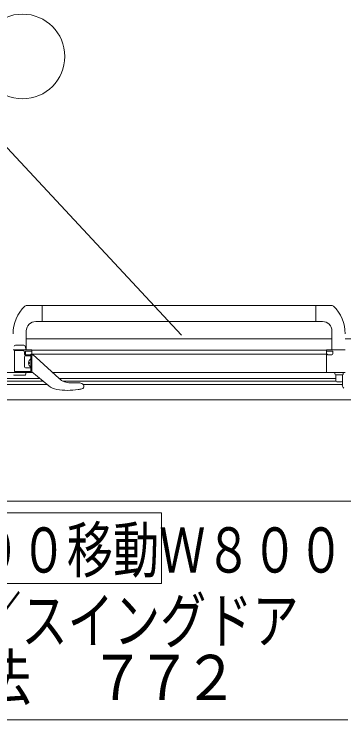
# Model space of a CAD drawing. Units: millimetres on the paper. Extents: x -305 to 305, y -152 to 152.
# Drawn here: x -145.09 to -131.07, y 4.91 to 34.9 of the extents above; entities that cross this region are included whole.
import ezdxf
from ezdxf.enums import TextEntityAlignment as Align

# ---------------------------------------------------------------- set-up
doc = ezdxf.new("R2010")
doc.units = ezdxf.units.MM
doc.linetypes.add('LONG_DOUBLE_CHAIN', pattern=[21.8, 18, -1, 0.6, -0.6, 0.6, -1])
doc.layers.add('0-1_VIEW0001', color=7, linetype='Continuous', lineweight=9)
doc.styles.add('ＭＳ ゴシック', font='')
doc.styles.get('ＭＳ ゴシック').set_extended_font_data('MS Gothic')

msp = doc.modelspace()

# ---------------------------------------------------------------- linework, layer by layer
at = {"layer": '0-1_VIEW0001', "linetype": 'LONG_DOUBLE_CHAIN'}
msp.add_line((-147.288, 31.253), (-137.964, 21.263), dxfattribs=at)
at = {"layer": '0-1_VIEW0001'}
for p, q in [((-131.564, 22.515), (-144.579, 22.515)), ((-143.891, 21.835), (-143.891, 22.515)), ((-132.252, 21.835), (-132.252, 22.515)), ((-131.972, 21.835), (-144.172, 21.835)), ((-144.571, 20.635), (-144.571, 21.435)), ((-131.572, 20.635), (-131.572, 21.435)), ((-131.571, 21.103), (-144.571, 21.103)), ((-145.031, 20.835), (-144.671, 20.835)), ((-144.571, 20.635), (-144.613, 20.791)), ((-144.343, 20.635), (-145.131, 20.635)), ((-145.075, 20.587), (-145.075, 19.723)), ((-144.703, 20.599), (-145.063, 20.599)), ((-144.643, 20.447), (-144.643, 20.539)), ((-144.611, 20.463), (-144.611, 20.563)), ((-144.591, 20.583), (-144.355, 20.583)), ((-144.391, 20.423), (-144.571, 20.423)), ((-144.355, 20.455), (-144.359, 20.455)), ((-144.349, 20.585), (-144.337, 20.592)), ((-144.337, 20.447), (-144.349, 20.454)), ((-144.331, 20.623), (-131.811, 20.623)), ((-144.331, 20.602), (-144.331, 20.623)), ((-144.331, 19.683), (-144.331, 20.623)), ((-131.811, 20.455), (-144.331, 20.455)), ((-144.331, 20.415), (-144.287, 20.415)), ((-144.26, 20.405), (-144.157, 20.311)), ((-131.811, 20.623), (-131.811, 19.675)), ((-131.811, 20.623), (-131.811, 20.602)), ((-131.811, 20.436), (-131.811, 19.683)), ((-131.806, 20.592), (-131.794, 20.585)), ((-131.794, 20.454), (-131.806, 20.447)), ((-131.011, 20.635), (-131.799, 20.635)), ((-131.788, 20.583), (-131.551, 20.583)), ((-131.783, 20.455), (-131.788, 20.455)), ((-131.571, 20.423), (-131.751, 20.423)), ((-131.531, 20.563), (-131.531, 20.463)), ((-144.651, 20.335), (-144.651, 19.915)), ((-144.611, 20.375), (-144.331, 20.375)), ((-144.383, 20.387), (-144.583, 20.387)), ((-144.371, 19.723), (-144.371, 20.375)), ((-144.157, 20.311), (-143.171, 19.409)), ((-144.331, 19.875), (-144.611, 19.875)), ((-144.471, 20.092), (-144.435, 20.092)), ((-144.371, 19.909), (-144.343, 19.909)), ((-145.568, 19.675), (-144.347, 19.675)), ((-145.077, 19.555), (-144.625, 19.555)), ((-145.067, 19.715), (-144.379, 19.715)), ((-144.571, 19.675), (-144.598, 19.576)), ((-144.371, 19.675), (-144.339, 19.675)), ((-143.615, 19.104), (-144.331, 19.695)), ((-131.011, 19.675), (-143.462, 19.675)), ((-131.451, 19.615), (-131.451, 19.675)), ((-131.411, 19.575), (-131.131, 19.575)), ((-131.411, 19.315), (-131.411, 19.575)), ((-131.131, 19.315), (-131.131, 19.575)), ((-131.091, 19.675), (-131.091, 19.615)), ((-160.051, 19.418), (-143.989, 19.418)), ((-160.051, 19.306), (-143.854, 19.306)), ((-143.177, 19.415), (-131.411, 19.415)), ((-143.018, 19.303), (-131.411, 19.303)), ((-142.702, 19.228), (-142.371, 19.228)), ((-142.336, 19.228), (-142.336, 19.228)), ((-131.171, 19.275), (-131.371, 19.275)), ((-131.131, 19.198), (-131.131, 19.343)), ((-160.331, 19.165), (-143.682, 19.165)), ((-143.612, 19.107), (-143.615, 19.104)), ((-143.272, 18.953), (-143.273, 18.949)), ((-142.364, 18.943), (-142.364, 18.946)), ((-142.267, 18.959), (-142.257, 18.962)), ((-142.257, 18.962), (-142.17, 18.995)), ((-142.15, 19.162), (-131.131, 19.162)), ((-142.131, 19.111), (-142.131, 19.051)), ((-131.131, 19.119), (-131.131, 19.198)), ((-161.97, 14.203), (-129.491, 14.203)), ((-160.82, 13.708), (-138.82, 13.708)), ((-138.82, 10.708), (-138.82, 13.708)), ((-160.82, 10.708), (-138.82, 10.708)), ((-130.892, 4.905), (-160.572, 4.905))]:
    msp.add_line(p, q, dxfattribs=at)
for points in [[(-161.031, 18.503), (-130.431, 18.503), (-130.431, 21.103), (-131.011, 21.103)], [(-145.063, 20.599), (-145.072, 20.596), (-145.075, 20.587)], [(-144.643, 20.539), (-144.661, 20.582), (-144.703, 20.599)], [(-144.583, 20.387), (-144.626, 20.405), (-144.643, 20.447)], [(-144.611, 20.563), (-144.606, 20.577), (-144.591, 20.583)], [(-144.571, 20.423), (-144.6, 20.435), (-144.611, 20.463)], [(-144.359, 20.455), (-144.368, 20.452), (-144.371, 20.443), (-144.377, 20.429), (-144.391, 20.423)], [(-144.355, 20.583), (-144.352, 20.584), (-144.349, 20.585)], [(-144.349, 20.454), (-144.352, 20.455), (-144.355, 20.455)], [(-144.331, 20.623), (-144.335, 20.632), (-144.343, 20.635)], [(-144.337, 20.592), (-144.333, 20.596), (-144.331, 20.602)], [(-144.331, 20.436), (-144.333, 20.442), (-144.337, 20.447)], [(-131.799, 20.635), (-131.808, 20.632), (-131.811, 20.623)], [(-131.811, 20.602), (-131.81, 20.596), (-131.806, 20.592)], [(-131.806, 20.447), (-131.81, 20.442), (-131.811, 20.436)], [(-131.794, 20.585), (-131.791, 20.584), (-131.788, 20.583)], [(-131.788, 20.455), (-131.791, 20.455), (-131.794, 20.454)], [(-131.751, 20.423), (-131.766, 20.429), (-131.771, 20.443), (-131.775, 20.452), (-131.783, 20.455)], [(-131.531, 20.463), (-131.543, 20.435), (-131.571, 20.423)], [(-131.551, 20.583), (-131.537, 20.577), (-131.531, 20.563)], [(-144.371, 20.375), (-144.375, 20.384), (-144.383, 20.387)], [(-144.471, 20.058), (-144.435, 20.058), (-144.435, 20.092)], [(-145.075, 19.723), (-145.073, 19.718), (-145.067, 19.715)], [(-144.379, 19.715), (-144.374, 19.718), (-144.371, 19.723)], [(-144.339, 19.675), (-144.334, 19.678), (-144.331, 19.683)], [(-142.257, 18.962), (-142.259, 18.962), (-142.272, 18.96), (-142.295, 18.956), (-142.327, 18.951), (-142.364, 18.946)]]:
    msp.add_lwpolyline(points, dxfattribs=at)
at = {"layer": '0-1_VIEW0001', "linetype": 'LONG_DOUBLE_CHAIN'}
msp.add_circle((-144.732, 33.103), 1.8, dxfattribs=at)
at = {"layer": '0-1_VIEW0001'}
for centre, radius, start, end in [((-144.579, 22.435), 0.08, 90, 134.2201), ((-131.564, 22.435), 0.08, 45.7799, 90), ((-143.491, 21.317), 1.64, 134.2201, 180), ((-132.652, 21.317), 1.64, 0, 45.7799), ((-144.171, 21.435), 0.4, 90, 180), ((-131.972, 21.435), 0.4, 0, 90), ((-145.031, 20.775), 0.06, 90, 165), ((-144.671, 20.775), 0.06, 15, 90), ((-144.287, 20.375), 0.04, 47.5638, 90), ((-144.611, 20.335), 0.04, 90, 180), ((-144.259, 20.075), 0.212, 127.7141, 175.4006), ((-144.382, 20.234), 0.011, 0, 127.7141), ((-144.611, 19.915), 0.04, 180, 270), ((-144.259, 20.075), 0.212, 184.5994, 232.2859), ((-144.382, 19.916), 0.011, 232.2859, 0), ((-144.343, 19.897), 0.012, 360, 90), ((-145.077, 19.583), 0.028, 195, 270), ((-144.625, 19.583), 0.028, 270, 345), ((-131.411, 19.615), 0.04, 180, 270), ((-131.131, 19.615), 0.04, 270, 0), ((-142.703, 19.921), 0.693, 227.5638, 270.1113), ((-142.33, 0.816), 18.412, 90.0166, 90.1273), ((-142.336, 20.064), 0.836, 269.9965, 270.4865), ((-142.329, 18.951), 0.277, 89.9707, 90.7402), ((-142.328, 18.948), 0.28, 54.184, 91.096), ((-131.371, 19.315), 0.04, 180, 270), ((-131.171, 19.315), 0.04, 270, 0), ((-143.156, 19.66), 0.72, 230.4856, 260.6984), ((-142.798, 21.846), 2.935, 260.6984, 278.5184), ((-142.191, 19.051), 0.06, 290.9739, 360), ((-142.211, 19.111), 0.08, 360, 54.184), ((-131.014, 19.116), 0.118, 178.4626, 244.2131)]:
    msp.add_arc(centre, radius, start, end, dxfattribs=at)

# ---------------------------------------------------------------- texts
at = {"layer": '0-1_VIEW0001', "style": 'ＭＳ ゴシック'}
for s, width, p in [('ドア位置ＡＬ２００移動Ｗ８００', 0.75, (-160.535, 10.589)), ('２枚折りドア／スイングドア', 0.75, (-158.535, 7.592)), ('法', 0.9, (-146.713, 5.171)), ('７', 0.9, (-141.873, 5.171)), ('７', 0.9, (-139.885, 5.171)), ('２', 0.9, (-137.897, 5.171))]:
    msp.add_text(s, height=1.921, dxfattribs=dict(at, width=width)).set_placement(p, align=Align.BOTTOM_LEFT)

doc.saveas('drawing.dxf')
